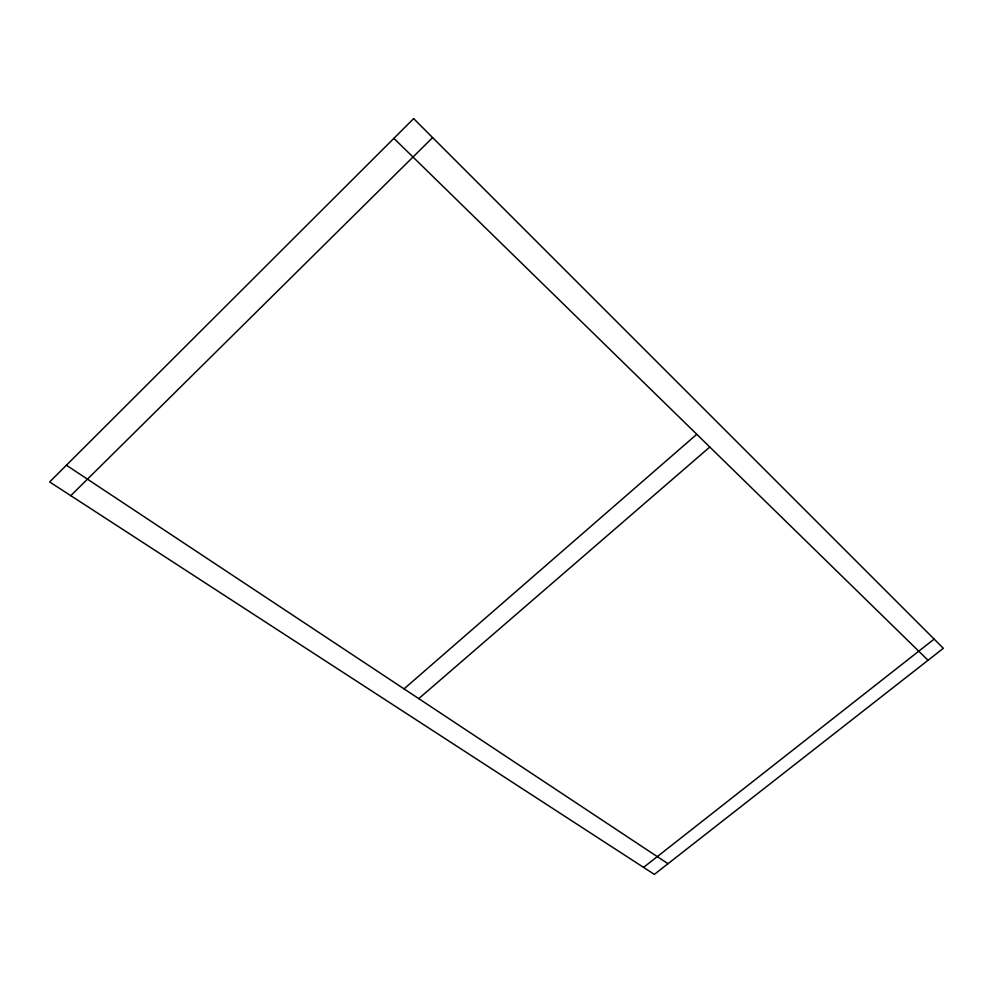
<?xml version="1.0" encoding="UTF-8"?>
<svg xmlns="http://www.w3.org/2000/svg" width="993" height="993" viewBox="0 0 993 993"><rect width="100%" height="100%" fill="white"/><g stroke="black" fill="none" stroke-linecap="round" stroke-linejoin="round"><path stroke-width="1.49" d="M70.776 495.668L432.625 137.605M404.039 688.869L696.763 434.289M418.761 698.625L709.796 447.024M643.563 867.385L934.14 639.095M66.407 465.233L667.991 863.711M393.873 138.35L928.045 660.271M413.647 118.614L49.65 481.953L654.35 874.386L943.35 648.305L413.647 118.614"/></g></svg>
